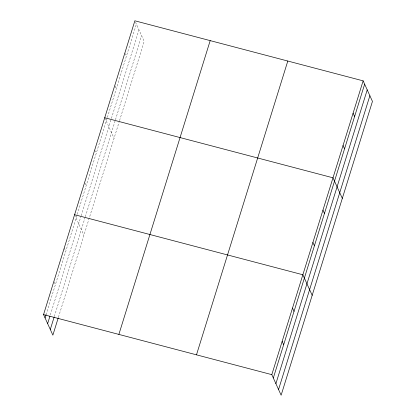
<?xml version="1.0" encoding="UTF-8"?>
<svg xmlns="http://www.w3.org/2000/svg" width="416" height="416" viewBox="0 0 416 416"><rect width="100%" height="100%" fill="white"/><g stroke="black" fill="none" stroke-linecap="round" stroke-linejoin="round"><path stroke-width="0.31" stroke-dasharray="2.08 1.56" d="M46.015 314.839L77.054 214.984M77.246 214.375L107.193 118.035M107.38 117.426L136.38 24.133M50.32 314.974L80.959 216.398M81.151 215.79L138.96 29.817M54.314 316.508L85.134 217.376M85.322 216.767L115.268 120.427M115.456 119.813L141.612 35.667M58.427 317.257L119.361 121.228M119.553 120.619L144.191 41.35L134.867 20.8M124.826 53.118L126.334 56.451M115.029 85.987L116.288 88.769M104.733 117.749L114.057 138.299M94.687 150.067L96.2 153.4M84.895 182.941L86.154 185.718M74.594 214.703L83.918 235.253M64.246 247.998L65.759 251.332M54.148 281.85L55.406 284.627"/><path stroke-width="0.62" d="M58.235 317.876L52.868 335.14L43.545 314.59L134.867 20.8L363.132 80.86L372.455 101.41L281.133 395.2L271.809 374.65L363.132 80.86M45.058 317.923L46.015 314.839M47.637 323.606L49.936 316.207M50.289 329.456L54.127 317.127M118.872 334.407L210.194 40.617M196.482 354.827L287.804 61.038M273.322 377.983L364.645 84.193M275.896 383.666L367.219 89.877M278.554 389.516L369.876 95.727M104.733 117.749L332.992 177.809L342.316 198.359M74.594 214.703L302.858 274.763L312.182 295.313M43.545 314.59L271.809 374.65M353.085 113.178L354.598 116.511M343.039 145.496L344.552 148.824M322.951 210.127L324.459 213.46M312.905 242.445L314.418 245.778M292.51 308.058L294.018 311.392M282.157 341.354L283.67 344.687"/></g></svg>
